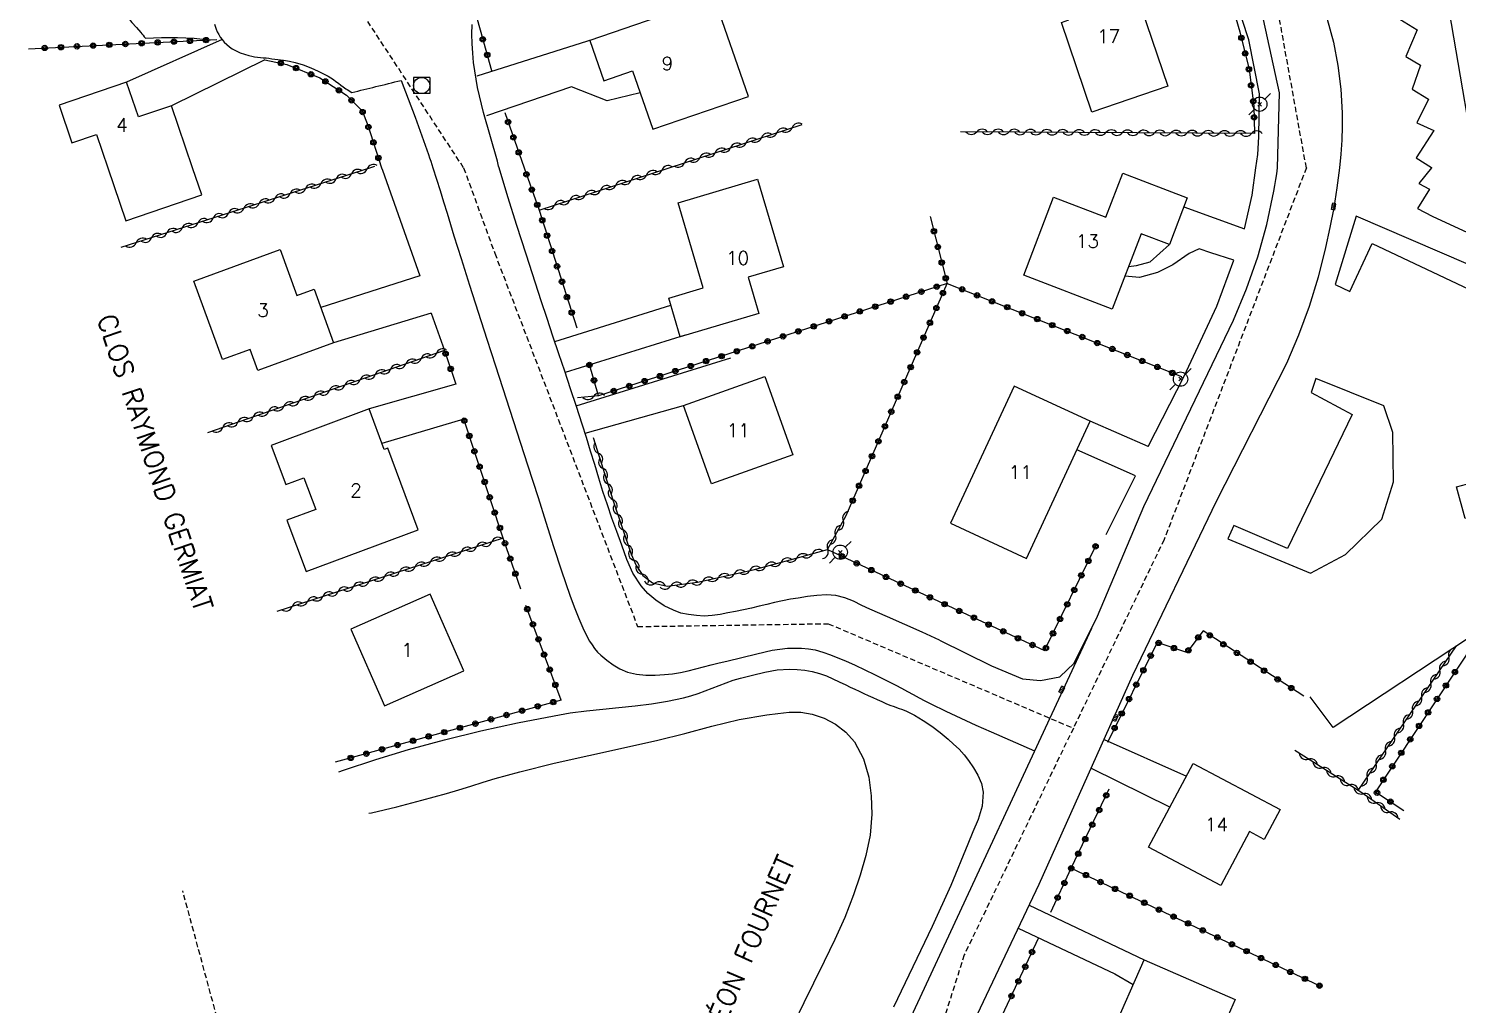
# Model space of a CAD drawing. Header units: millimetres. Extents: x 164000 to 165000, y 151998 to 153000.
# Drawn here: x 164443 to 164575.7, y 152593.3 to 152683.9 of the extents above; entities that cross this region are included whole.
import ezdxf
from ezdxf.enums import TextEntityAlignment as Align

# ---------------------------------------------------------------- set-up
doc = ezdxf.new("R2010")
doc.units = ezdxf.units.MM
doc.linetypes.add('DASHED', pattern=[0.75, 0.5, -0.25])
doc.layers.get('0').update_dxf_attribs({"linetype": 'CONTINUOUS'})
for name, color, linetype in [('W0001', 6, 'DASHED'), ('W0008', 7, 'CONTINUOUS'), ('W0014', 7, 'CONTINUOUS'), ('W0017', 7, 'CONTINUOUS'), ('W0101', 7, 'CONTINUOUS'), ('W0104', 1, 'CONTINUOUS'), ('W0112', 1, 'DASHED'), ('W0211', 2, 'CONTINUOUS'), ('W0214', 2, 'CONTINUOUS'), ('W0310', 3, 'CONTINUOUS'), ('W0323', 7, 'CONTINUOUS'), ('W0330', 7, 'CONTINUOUS'), ('W0401', 7, 'CONTINUOUS'), ('W0420', 7, 'CONTINUOUS'), ('W0473', 7, 'CONTINUOUS'), ('W0989', 7, 'CONTINUOUS'), ('W0991', 7, 'CONTINUOUS')]:
    doc.layers.add(name, color=color, linetype=linetype)
doc.styles.get("Standard").update_dxf_attribs({"font": 'romans.shx', "width": 0.85})

# ---------------------------------------------------------------- blocks, each defined once
blk = doc.blocks.new('T420')
for p, q in [((0.75, 0.75), (-0.75, 0.75)), ((-0.75, 0.75), (-0.75, -0.75)), ((0.75, 0.75), (0.75, -0.75)), ((0.75, -0.75), (-0.75, -0.75))]:
    blk.add_line(p, q)
blk.add_ellipse((0, 0), major_axis=(-0.53, 0.53), ratio=1, start_param=3.926991, end_param=10.210176)
blk = doc.blocks.new('T473')
for p, q in [((-0.166667, 0.166667), (0.166667, -0.166667)), ((-0.166667, -0.166667), (0.166667, 0.166667)), ((0.500001, 0.500001), (1.000002, 1.000002)), ((-1.000002, -1.000002), (-0.500001, -0.500001))]:
    blk.add_line(p, q)
blk.add_ellipse((0, 0), major_axis=(0.471405, 0.471405), ratio=1, start_param=5.4977871438, end_param=11.780972451)
blk = doc.blocks.new('T401')
for p, q in [((-0.3, 0.3), (0, 0.3)), ((-0.3, -0.25), (-0.3, 0.3)), ((-0.3, 0.15), (0, 0.15)), ((-0.3, 0), (0, 0)), ((0, 0.3), (0, -0.25)), ((-0.3, -0.15), (0, -0.15)), ((-0.3, -0.25), (-0.3, -0.3)), ((-0.3, -0.3), (0, -0.3)), ((0, -0.3), (0, -0.25))]:
    blk.add_line(p, q)
blk = doc.blocks.new('t323o')
at = {"color": 0, "linetype": 'Continuous'}
for radius in [0.25, 0.15]:
    blk.add_circle((0, 0), radius, dxfattribs=at)
blk = doc.blocks.new('t310o')
at = {"color": 0, "linetype": 'Continuous'}
for centre, start, end in [((-0.5, 0.38), 216.8699, 323.1304), ((0.5, -0.37), 36.8699, 143.1303)]:
    blk.add_arc(centre, 0.625, start, end, dxfattribs=at)

msp = doc.modelspace()

# ---------------------------------------------------------------- linework, layer by layer
at = {"layer": 'W0001'}
for points in [[(164561.64, 152671), (164557.46, 152694.18), (164542.51, 152739.12), (164534.71, 152752.75)], [(164483.41, 152671), (164473.32, 152686.4)], [(164483.41, 152671), (164486.3, 152663.06), (164499.56, 152628.41), (164517.26, 152628.68), (164540.01, 152618.98)], [(164561.64, 152671), (164548.44, 152636.49), (164540.01, 152618.98)], [(164540.01, 152618.98), (164529.88, 152597.93), (164514.52, 152549.54)]]:
    msp.add_lwpolyline(points, dxfattribs=at)
at = {"layer": 'W0008'}
for points in [[(164559.16, 152677.97), (164557.28, 152686.46), (164552.12, 152701.53), (164546.02, 152719.47), (164540.58, 152735.43), (164538.77, 152740.92)], [(164563.58, 152684.8), (164564.15, 152682.67), (164564.57, 152680.5), (164564.84, 152678.31), (164564.96, 152676.11), (164564.96, 152674.83), (164564.92, 152673.55), (164564.84, 152672.27), (164564.72, 152671)], [(164460.29, 152684.33), (164460.43, 152683.88), (164460.54, 152683.62), (164460.67, 152683.37), (164460.82, 152683.13), (164460.99, 152682.9), (164461.19, 152682.66), (164461.42, 152682.44), (164461.66, 152682.24), (164461.92, 152682.05), (164462.29, 152681.85), (164462.68, 152681.68), (164463.08, 152681.54), (164463.48, 152681.42), (164463.74, 152681.35), (164464.01, 152681.31), (164464.27, 152681.27), (164464.54, 152681.24), (164464.81, 152681.21), (164465.07, 152681.19), (164465.34, 152681.16), (164465.6, 152681.12), (164466.15, 152681.05), (164466.7, 152680.99), (164467.24, 152680.9), (164467.78, 152680.78), (164468.51, 152680.55), (164469.22, 152680.29), (164469.91, 152679.98), (164470.59, 152679.64), (164470.84, 152679.5), (164471.08, 152679.34), (164471.32, 152679.18), (164471.55, 152679.01), (164471.78, 152678.84), (164472.01, 152678.67), (164472.24, 152678.5), (164472.48, 152678.34), (164472.61, 152678.25), (164472.75, 152678.16), (164472.89, 152678.08), (164473.03, 152677.99)], [(164486.7, 152671), (164486.66, 152671.15), (164486.62, 152671.3), (164486.58, 152671.45), (164486.54, 152671.6), (164485.89, 152673.87), (164485.26, 152676.14), (164484.71, 152678.44), (164484.33, 152680.78), (164484.25, 152681.65), (164484.2, 152682.53), (164484.18, 152683.41), (164484.19, 152684.29)], [(164477.6, 152679.11), (164478.27, 152677.4), (164478.91, 152675.69), (164479.54, 152673.97), (164480.14, 152672.24), (164480.25, 152671.93), (164480.35, 152671.62), (164480.45, 152671.31), (164480.56, 152671)], [(164558.96, 152671), (164559.16, 152677.97)], [(164480.56, 152671), (164480.9, 152669.95), (164481.23, 152668.9), (164481.55, 152667.85), (164481.87, 152666.79), (164482.19, 152665.74), (164482.51, 152664.69), (164482.84, 152663.63), (164483.17, 152662.58), (164483.96, 152660.09), (164484.77, 152657.59), (164485.57, 152655.1), (164486.38, 152652.61), (164487.36, 152649.55), (164488.35, 152646.49), (164489.34, 152643.43), (164490.33, 152640.38), (164491.05, 152638.11), (164491.75, 152635.84), (164492.48, 152633.57), (164493.27, 152631.33), (164493.68, 152630.24), (164494.09, 152629.16), (164494.56, 152628.09), (164495.1, 152627.06), (164495.33, 152626.71), (164495.57, 152626.37), (164495.84, 152626.05), (164496.14, 152625.76), (164496.7, 152625.29), (164497.29, 152624.85), (164497.92, 152624.48), (164498.61, 152624.19), (164499.46, 152623.99), (164500.33, 152623.9), (164501.2, 152623.91), (164502.06, 152623.95), (164502.79, 152624.03), (164503.53, 152624.15), (164504.26, 152624.3), (164504.98, 152624.48), (164505.69, 152624.67), (164506.4, 152624.86), (164507.12, 152625.04), (164507.84, 152625.2), (164509.24, 152625.53), (164510.64, 152625.89), (164512.05, 152626.21), (164513.49, 152626.4), (164514.13, 152626.42), (164514.77, 152626.4), (164515.41, 152626.34), (164516.04, 152626.24), (164516.76, 152626.05), (164517.47, 152625.8), (164518.16, 152625.52), (164518.85, 152625.23), (164519.76, 152624.83), (164520.65, 152624.41), (164521.54, 152623.97), (164522.43, 152623.53), (164522.98, 152623.25), (164523.52, 152622.97), (164524.06, 152622.68), (164524.6, 152622.39), (164525.14, 152622.1), (164525.69, 152621.81), (164526.23, 152621.52), (164526.78, 152621.25), (164528.17, 152620.57), (164529.56, 152619.91), (164530.97, 152619.27), (164532.38, 152618.65)], [(164527.58, 152627.14), (164525.98, 152627.88), (164524.37, 152628.61), (164522.75, 152629.33), (164521.13, 152630.03), (164520.37, 152630.38), (164519.6, 152630.76), (164518.81, 152631.09), (164517.97, 152631.3), (164517.09, 152631.37), (164516.2, 152631.31), (164515.33, 152631.19), (164514.47, 152631.06), (164513.74, 152630.95), (164513.01, 152630.8), (164512.28, 152630.64), (164511.56, 152630.47), (164510.84, 152630.29), (164510.12, 152630.12), (164509.39, 152629.96), (164508.66, 152629.82), (164507.94, 152629.68), (164507.22, 152629.53), (164506.48, 152629.43), (164505.74, 152629.39), (164505.02, 152629.43), (164504.29, 152629.52), (164503.57, 152629.67), (164502.88, 152629.92), (164502.04, 152630.35), (164501.24, 152630.87), (164500.52, 152631.48), (164499.88, 152632.18), (164499.12, 152633.36), (164498.55, 152634.64), (164498.09, 152635.96), (164497.62, 152637.25), (164497.17, 152638.47), (164496.75, 152639.71), (164496.34, 152640.95), (164495.96, 152642.2), (164495.58, 152643.45), (164495.2, 152644.7), (164494.81, 152645.95), (164494.41, 152647.19), (164493.88, 152648.83), (164493.34, 152650.47), (164492.79, 152652.11), (164492.25, 152653.74), (164491.7, 152655.38), (164491.16, 152657.02), (164490.62, 152658.66), (164490.09, 152660.3), (164489.22, 152662.97), (164488.35, 152665.63), (164487.5, 152668.31), (164486.7, 152671)], [(164554.89, 152656.84), (164556.1, 152659.75), (164557.13, 152662.72), (164557.97, 152665.74), (164558.63, 152668.82), (164558.72, 152669.36), (164558.81, 152669.91), (164558.89, 152670.45), (164558.96, 152671)], [(164564.72, 152671), (164564.48, 152669.14), (164564.18, 152667.28), (164563.83, 152665.44), (164563.43, 152663.61), (164562.73, 152660.85), (164561.89, 152658.12), (164560.91, 152655.45), (164559.8, 152652.83)], [(164527.58, 152627.14), (164532.4, 152624.77), (164535.3, 152623.57), (164536.97, 152623.42), (164538.75, 152623.75), (164540.1, 152625.02), (164542.26, 152629.39), (164546.56, 152639.56), (164554.89, 152656.84)], [(164559.8, 152652.83), (164553.27, 152640.02), (164545.51, 152623.88), (164536.82, 152604.46), (164530.76, 152591.75)], [(164541.69, 152628.23), (164524.53, 152591.3)], [(164532.38, 152618.65), (164536.41, 152616.88)]]:
    msp.add_lwpolyline(points, dxfattribs=at)
msp.add_lwpolyline([(164473.03, 152677.99, 0.002809), (164475.26, 152678.53, 0.002809), (164477.6, 152679.11)], format="xyb", dxfattribs=at)
at = {"layer": 'W0014'}
for points in [[(164556.96, 152671), (164557.13, 152672.22), (164557.23, 152673.87), (164557.28, 152677.86), (164556.29, 152682.87), (164555.02, 152686.76), (164554.54, 152688.36)], [(164475.87, 152670.78), (164479.35, 152660.96)], [(164555.91, 152665.33), (164556.6, 152668.46), (164556.96, 152671)], [(164546.96, 152645.13), (164550.29, 152651.66), (164553.32, 152658.14), (164554.92, 152662.41)], [(164480.41, 152657.51), (164481.63, 152654.04)], [(164543.07, 152636.97), (164545.77, 152642.41)]]:
    msp.add_lwpolyline(points, dxfattribs=at)
at = {"layer": 'W0017'}
for points in [[(164453.8, 152693.49), (164453.46, 152693.16), (164453.16, 152692.8), (164452.89, 152692.41), (164452.66, 152692), (164452.4, 152691.4), (164452.21, 152690.78), (164452.07, 152690.15), (164451.97, 152689.51), (164451.83, 152688.55), (164451.73, 152687.57), (164451.74, 152686.57), (164451.94, 152685.58), (164452.21, 152685), (164452.6, 152684.49), (164453.03, 152684.03), (164453.43, 152683.57), (164453.54, 152683.43), (164453.65, 152683.3), (164453.76, 152683.16), (164453.88, 152683.04)], [(164460.99, 152682.9), (164452.12, 152678.94)], [(164453.88, 152683.04), (164454.62, 152683.07), (164455.36, 152683.09), (164456.11, 152683.1), (164456.85, 152683.09), (164457.63, 152683.06), (164458.4, 152683.02), (164459.17, 152682.95), (164459.95, 152682.87)], [(164495.49, 152682.94), (164484.64, 152679.5)], [(164464.97, 152681.02), (164456.3, 152676.76)], [(164499.8, 152677.97), (164496.72, 152677.2), (164493.41, 152678.5), (164485.52, 152675.82)], [(164550.27, 152667.38), (164555.91, 152665.33)], [(164554.92, 152662.41), (164552.78, 152663.1), (164551.69, 152663.48), (164550.75, 152663.05), (164549.25, 152661.98), (164547.83, 152661.29), (164546.15, 152660.81), (164544.79, 152660.94)], [(164545.14, 152661.83), (164545.87, 152661.93), (164547.14, 152662.28), (164548.93, 152663.87)], [(164479.35, 152660.96), (164470.14, 152658.03)], [(164491.88, 152654.88), (164502.65, 152658.24)], [(164480.41, 152657.51), (164471.34, 152654.75)], [(164503.96, 152655.45), (164492.83, 152652.01)], [(164493.85, 152648.9), (164508.21, 152653.35)], [(164482.69, 152650.91), (164474.63, 152648.62)], [(164494.68, 152646.36), (164503.83, 152648.92)], [(164483.43, 152647.65), (164475.83, 152645.4)], [(164546.96, 152645.13), (164541.57, 152647.47)], [(164545.77, 152642.41), (164540.34, 152644.82)], [(164542.86, 152617.94), (164550.5, 152614.52)], [(164541.65, 152615.26), (164548.99, 152611.66)], [(164535.91, 152602.56), (164546.58, 152597.49)], [(164534.9, 152600.43), (164543.86, 152596.17), (164545.57, 152595.19)]]:
    msp.add_lwpolyline(points, dxfattribs=at)
at = {"layer": 'W0101'}
for points in [[(164577.41, 152671), (164565.57, 152740.19), (164602.53, 152746.52)], [(164453.22, 152675.72), (164452.12, 152678.94), (164445.86, 152676.81), (164447.04, 152673.32), (164449.32, 152674.09), (164450.37, 152671)], [(164458.25, 152671), (164456.3, 152676.76), (164453.22, 152675.72)], [(164450.37, 152671), (164452.04, 152666.08), (164459.11, 152668.49), (164458.25, 152671)]]:
    msp.add_lwpolyline(points, dxfattribs=at)
for points in [[(164541.74, 152676.17), (164538.9, 152684.49), (164539.58, 152684.72), (164538.44, 152688.06), (164544.81, 152690.23), (164548.79, 152678.57), (164541.74, 152676.17)], [(164509.84, 152677.62), (164506.68, 152686.8), (164495.13, 152682.82), (164496.42, 152679.08), (164499.1, 152680.01), (164500.98, 152674.57), (164509.84, 152677.62)], [(164535.4, 152661.03), (164538.17, 152668.26), (164543.02, 152666.4), (164544.59, 152670.5), (164550.58, 152668.2), (164548.93, 152663.87), (164546.3, 152664.88), (164543.62, 152657.88), (164535.4, 152661.03)], [(164510.7, 152669.93), (164513.1, 152661.81), (164509.82, 152660.84), (164510.81, 152657.47), (164503.52, 152655.32), (164502.46, 152658.91), (164505.64, 152659.85), (164503.31, 152667.75), (164510.7, 152669.93)], [(164469.53, 152659.72), (164471.34, 152654.75), (164464.3, 152652.19), (164463.59, 152654.13), (164461.02, 152653.19), (164458.37, 152660.48), (164466.39, 152663.4), (164467.94, 152659.15), (164469.53, 152659.72)], [(164506.43, 152641.65), (164503.83, 152648.92), (164511.37, 152651.62), (164513.97, 152644.35), (164506.43, 152641.65)], [(164535.65, 152634.73), (164541.57, 152647.47), (164534.53, 152650.74), (164528.6, 152638.01), (164535.65, 152634.73)], [(164465.54, 152645.23), (164466.9, 152641.59), (164468.59, 152642.22), (164469.68, 152639.29), (164467.01, 152638.29), (164468.8, 152633.51), (164479.19, 152637.38), (164476.36, 152644.96), (164476.04, 152644.84), (164474.63, 152648.62), (164465.54, 152645.23)], [(164472.93, 152628.16), (164476.07, 152621.06), (164483.43, 152624.31), (164480.29, 152631.41), (164472.93, 152628.16)], [(164559.2, 152611.43), (164557.73, 152608.65), (164556.36, 152609.38), (164553.71, 152604.37), (164547, 152607.92), (164551.12, 152615.71), (164559.2, 152611.43)], [(164555.04, 152593.78), (164553.73, 152590.81), (164552.09, 152591.53), (164550.39, 152587.68), (164543.59, 152590.67), (164546.58, 152597.49), (164555.04, 152593.78)]]:
    msp.add_lwpolyline(points, close=True, dxfattribs=at)
at = {"layer": 'W0104'}
msp.add_lwpolyline([(164582.64, 152640.11), (164576.37, 152638.43), (164575.58, 152641.37), (164579.28, 152642.37), (164578.25, 152646.2), (164580.99, 152646.93), (164582.75, 152640.4)], dxfattribs=at)
at = {"layer": 'W0112'}
msp.add_lwpolyline([(164460.51, 152592.15), (164457.33, 152603.88)], dxfattribs=at)
at = {"layer": 'W0211'}
msp.add_lwpolyline([(164474.62, 152611.08), (164474.86, 152611.13), (164477.2, 152611.69), (164479.53, 152612.29), (164480.67, 152612.6), (164481.81, 152612.93), (164482.95, 152613.27), (164484.08, 152613.61), (164485.21, 152613.96), (164486.35, 152614.3), (164487.49, 152614.62), (164488.63, 152614.93), (164491.82, 152615.72), (164495.03, 152616.45), (164498.24, 152617.16), (164501.44, 152617.88), (164503.95, 152618.5), (164506.46, 152619.17), (164509, 152619.78), (164511.56, 152620.21), (164512.59, 152620.35), (164513.64, 152620.47), (164514.72, 152620.48), (164515.78, 152620.29), (164516.89, 152619.9), (164517.94, 152619.34), (164518.9, 152618.61), (164519.69, 152617.7), (164520.53, 152616.13), (164521.01, 152614.43), (164521.23, 152612.7), (164521.29, 152610.99), (164521.15, 152609.06), (164520.76, 152607.17), (164520.21, 152605.33), (164519.61, 152603.52), (164518.81, 152601.41), (164517.87, 152599.35), (164516.87, 152597.33), (164515.88, 152595.31), (164514.99, 152593.47), (164514.08, 152591.64)], dxfattribs=at)
at = {"layer": 'W0214'}
msp.add_lwpolyline([(164471.83, 152614.94), (164472.25, 152615.09), (164475.25, 152616.08), (164478.29, 152616.99), (164481.64, 152617.91), (164485.01, 152618.73), (164488.4, 152619.47), (164491.81, 152620.14), (164493.3, 152620.39), (164494.81, 152620.58), (164496.32, 152620.74), (164497.82, 152620.89), (164499.33, 152621.05), (164500.84, 152621.24), (164502.34, 152621.48), (164503.83, 152621.79), (164504.51, 152621.98), (164505.17, 152622.2), (164505.83, 152622.44), (164506.48, 152622.69), (164507.13, 152622.95), (164507.78, 152623.2), (164508.44, 152623.43), (164509.12, 152623.62), (164510.23, 152623.91), (164511.36, 152624.18), (164512.51, 152624.38), (164513.67, 152624.46), (164514.38, 152624.44), (164515.08, 152624.36), (164515.78, 152624.23), (164516.46, 152624.06), (164517.09, 152623.84), (164517.69, 152623.57), (164518.28, 152623.27), (164518.88, 152622.99), (164519.3, 152622.8), (164519.72, 152622.6), (164520.13, 152622.41), (164520.55, 152622.21), (164520.97, 152622.01), (164521.39, 152621.82), (164521.81, 152621.63), (164522.23, 152621.44), (164522.61, 152621.28), (164522.99, 152621.13), (164523.37, 152620.99), (164523.76, 152620.85), (164524.14, 152620.71), (164524.52, 152620.55), (164524.89, 152620.38), (164525.26, 152620.19), (164526.08, 152619.7), (164526.88, 152619.16), (164527.64, 152618.57), (164528.38, 152617.96), (164528.9, 152617.5), (164529.4, 152617.03), (164529.87, 152616.52), (164530.29, 152615.97), (164530.73, 152615.31), (164531.15, 152614.61), (164531.48, 152613.85), (164531.64, 152613.03), (164531.55, 152611.74), (164531.18, 152610.51), (164530.68, 152609.35), (164530.21, 152608.22), (164528.65, 152604.36), (164526.91, 152600.58), (164525.1, 152596.83), (164523.32, 152593.07)], dxfattribs=at)
at = {"layer": 'W0310'}
for points in [[(164502.49, 152671), (164514.84, 152675.02)], [(164556.82, 152674.18), (164529.54, 152674.35)], [(164474.77, 152671), (164451.58, 152663.59)], [(164475.15, 152671.12), (164474.77, 152671)], [(164490.41, 152667.06), (164502.49, 152671)], [(164481.63, 152654.04), (164459.63, 152646.4)], [(164495.93, 152649.82), (164493.99, 152649.63)], [(164495.45, 152645.95), (164497.25, 152640.19), (164498.95, 152635.12), (164499.43, 152634.09), (164500.04, 152633.16), (164500.94, 152632.47), (164502.29, 152632.15), (164505.13, 152632.52), (164510.28, 152633.69), (164513.73, 152634.62), (164517.18, 152635.55), (164518.93, 152638.73)], [(164487.09, 152636.62), (164466.06, 152629.82)], [(164566.45, 152613.19), (164575.58, 152626.62)], [(164570.31, 152610.51), (164566.71, 152613.03), (164560.56, 152616.91)]]:
    msp.add_lwpolyline(points, dxfattribs=at)
at = {"layer": 'W0323'}
for points in [[(164486.91, 152693.35), (164485.45, 152691.18), (164484.71, 152688.42), (164484.6, 152685), (164484.94, 152683.8), (164486.01, 152680.04)], [(164554.13, 152688.21), (164555.48, 152683.63), (164556.32, 152680.13), (164556.77, 152676.72), (164556.82, 152674.18)], [(164443.02, 152682.05), (164460.51, 152682.9)], [(164464.97, 152681.02), (164467.01, 152680.59), (164470.06, 152679.35), (164472.53, 152677.73), (164473.99, 152676.27), (164474.52, 152674.94), (164475.8, 152671)], [(164487.23, 152676.14), (164489.03, 152671)], [(164475.8, 152671), (164475.87, 152670.78)], [(164489.03, 152671), (164490.41, 152667.06), (164493.91, 152656.13)], [(164526.72, 152666.47), (164528.29, 152660.27), (164495.93, 152649.82)], [(164518.93, 152638.73), (164528.29, 152660.27)], [(164528.29, 152660.27), (164550.05, 152651.62)], [(164481.63, 152654.04), (164482.69, 152650.91)], [(164495.93, 152649.82), (164495.05, 152652.82)], [(164488.71, 152631.89), (164487.12, 152636.53), (164483.43, 152647.65)], [(164517.18, 152635.55), (164537.34, 152626.18), (164542.19, 152636.1)], [(164492.45, 152621.59), (164489.19, 152630.37)], [(164561.4, 152621.95), (164552.05, 152628), (164550.55, 152626.01), (164547.8, 152626.93), (164543.17, 152617.65)], [(164577.86, 152626.78), (164577.36, 152627.11), (164568.06, 152613.08), (164570.7, 152611.34)], [(164492.45, 152621.59), (164471.49, 152615.82)], [(164537.91, 152601.89), (164539.82, 152605.99), (164543.35, 152613.36)], [(164539.82, 152605.99), (164562.9, 152595.05)], [(164576.16, 152588.78), (164564.5, 152571.57), (164531.25, 152587.69), (164536.82, 152599.55)]]:
    msp.add_lwpolyline(points, dxfattribs=at)
at = {"layer": 'W0330'}
for points in [[(164570.32, 152684.78), (164571.92, 152683.79), (164570.88, 152681.32), (164572.23, 152680.53), (164571.46, 152678.3), (164572.99, 152677.38), (164571.9, 152675.17), (164573.47, 152674.46), (164571.85, 152671.92), (164573.27, 152671.03), (164573.25, 152671)], [(164573.25, 152671), (164572.07, 152669.55), (164573.07, 152669.02), (164571.95, 152667.21), (164573.32, 152666.5), (164578.6, 152664.05)], [(164579.13, 152660.98), (164566.28, 152666.5), (164564.32, 152660.17), (164565.69, 152659.51), (164567.75, 152663.96), (164576.73, 152659.74), (164578.56, 152646.19)], [(164568.82, 152648.89), (164562.52, 152651.43), (164562.09, 152650.13), (164565.9, 152648.1), (164559.9, 152635.65), (164554.92, 152637.78), (164554.36, 152636.56), (164562.03, 152633.38)], [(164562.03, 152633.38), (164565.29, 152635.11), (164568.64, 152638.39), (164569.74, 152641.85), (164569.68, 152646.42), (164568.82, 152648.89)], [(164576.78, 152627.41), (164564.14, 152619.05), (164562.01, 152621.9)]]:
    msp.add_lwpolyline(points, dxfattribs=at)

# ---------------------------------------------------------------- block references
at = {"layer": 'W0310'}
for p, rotation in [((164511.05, 152673.79), 18.0381127761565), ((164512.48, 152674.25), 18.0381127761565), ((164513.9, 152674.72), 18.0381127761565), ((164531.04, 152674.34), 179.6305446808648), ((164532.54, 152674.34), 179.6305446808648), ((164534.04, 152674.33), 179.6305446808648), ((164535.54, 152674.32), 179.6305446808648), ((164537.04, 152674.31), 179.6305446808648), ((164538.54, 152674.3), 179.6305446808648), ((164540.04, 152674.29), 179.6305446808648), ((164541.54, 152674.28), 179.6305446808648), ((164543.04, 152674.27), 179.6305446808648), ((164544.54, 152674.26), 179.6305446808648), ((164546.04, 152674.25), 179.6305446808648), ((164547.54, 152674.24), 179.6305446808648), ((164549.04, 152674.23), 179.6305446808648), ((164550.54, 152674.22), 179.6305446808648), ((164552.04, 152674.21), 179.6305446808648), ((164553.54, 152674.2), 179.6305446808648), ((164555.04, 152674.19), 179.6305446808648), ((164556.54, 152674.18), 179.6305446808648), ((164506.77, 152672.39), 18.0381127761565), ((164508.2, 152672.86), 18.0381127761565), ((164509.63, 152673.32), 18.0381127761565), ((164474.44, 152670.9), 197.7186141831811), ((164501.82, 152670.78), 18.03811277616339), ((164503.92, 152671.46), 18.0381127761565), ((164505.35, 152671.93), 18.0381127761565), ((164470.15, 152669.53), 197.7186141831811), ((164471.58, 152669.98), 197.7186141831811), ((164473.01, 152670.44), 197.7186141831811), ((164498.97, 152669.85), 18.03811277616339), ((164500.39, 152670.32), 18.03811277616339), ((164465.87, 152668.16), 197.7186141831811), ((164467.3, 152668.61), 197.7186141831811), ((164468.72, 152669.07), 197.7186141831811), ((164494.69, 152668.46), 18.03811277616339), ((164496.11, 152668.92), 18.03811277616339), ((164497.54, 152669.39), 18.03811277616339), ((164461.58, 152666.79), 197.7186141831811), ((164463.01, 152667.24), 197.7186141831811), ((164464.44, 152667.7), 197.7186141831811), ((164491.84, 152667.53), 18.03811277616339), ((164493.26, 152667.99), 18.03811277616339), ((164458.72, 152665.87), 197.7186141831811), ((164460.15, 152666.33), 197.7186141831811), ((164454.44, 152664.5), 197.7186141831811), ((164455.86, 152664.96), 197.7186141831811), ((164457.29, 152665.42), 197.7186141831811), ((164453.01, 152664.05), 197.7186141831811), ((164480.88, 152653.78), 199.1401469793449), ((164476.63, 152652.3), 199.1401469793449), ((164478.05, 152652.8), 199.1401469793449), ((164479.47, 152653.29), 199.1401469793449), ((164473.8, 152651.32), 199.1401469793449), ((164475.21, 152651.81), 199.1401469793449), ((164469.55, 152649.85), 199.1401469793449), ((164470.96, 152650.34), 199.1401469793449), ((164472.38, 152650.83), 199.1401469793449), ((164495.48, 152649.78), 185.4773823811475), ((164465.29, 152648.37), 199.1401469793449), ((164466.71, 152648.86), 199.1401469793449), ((164468.13, 152649.35), 199.1401469793449), ((164461.04, 152646.89), 199.1401469793449), ((164462.46, 152647.39), 199.1401469793449), ((164463.88, 152647.88), 199.1401469793449), ((164495.9, 152644.52), 287.3991091450508), ((164496.35, 152643.08), 287.3991091450508), ((164496.8, 152641.65), 287.3991091450508), ((164497.24, 152640.22), 287.3991091450508), ((164497.72, 152638.8), 288.5248942821371), ((164498.2, 152637.38), 288.5248942821371), ((164518.65, 152638.23), 61.18921040037091), ((164486.04, 152636.28), 197.925221751886), ((164498.67, 152635.95), 288.5248942821371), ((164517.93, 152636.92), 61.18921040037091), ((164483.18, 152635.36), 197.925221751886), ((164484.61, 152635.82), 197.925221751886), ((164499.21, 152634.56), 294.7751546167448), ((164515.79, 152635.17), 15.06849530953199), ((164517.21, 152635.6), 61.18921040037091), ((164478.9, 152633.98), 197.925221751886), ((164480.33, 152634.44), 197.925221751886), ((164481.76, 152634.9), 197.925221751886), ((164499.97, 152633.27), 303.3106197419066), ((164511.44, 152634), 15.06849113866887), ((164512.89, 152634.39), 15.06849113866887), ((164514.34, 152634.78), 15.06849530953199), ((164474.62, 152632.59), 197.925221751886), ((164476.05, 152633.05), 197.925221751886), ((164477.47, 152633.52), 197.925221751886), ((164501.17, 152632.42), 346.7595036872975), ((164505.61, 152632.63), 12.77872762051133), ((164507.07, 152632.96), 12.77872762051133), ((164508.53, 152633.29), 12.77872762051133), ((164509.99, 152633.63), 12.77872762051133), ((164470.34, 152631.21), 197.925221751886), ((164471.77, 152631.67), 197.925221751886), ((164473.19, 152632.13), 197.925221751886), ((164502.64, 152632.2), 7.454298629415534), ((164504.13, 152632.39), 7.454298629415534), ((164467.48, 152630.28), 197.925221751886), ((164468.91, 152630.75), 197.925221751886), ((164574.88, 152625.6), 55.77332947062428), ((164574.04, 152624.36), 55.77332947062428), ((164573.19, 152623.12), 55.77332947062428), ((164572.35, 152621.88), 55.77332947062428), ((164571.51, 152620.64), 55.77332947062428), ((164570.66, 152619.39), 55.77332947062428), ((164569.82, 152618.15), 55.77332947062428), ((164568.98, 152616.91), 55.77332947062428), ((164561.83, 152616.11), 147.6976442591817), ((164563.1, 152615.31), 147.6976442591817), ((164568.13, 152615.67), 55.77332947062428), ((164564.36, 152614.51), 147.6976442591817), ((164565.63, 152613.71), 147.6976442591817), ((164567.29, 152614.43), 55.77332947062428), ((164566.89, 152612.9), 145.0339694348137), ((164568.12, 152612.04), 145.0339694348137), ((164569.35, 152611.18), 145.0339694348137)]:
    msp.add_blockref('t310o', p, dxfattribs=dict(at, rotation=rotation))
at = {"layer": 'W0323'}
for p, rotation in [((164485.19, 152682.92), 285.7320125263719), ((164555.61, 152683.06), 283.4486153870054), ((164444.52, 152682.12), 2.798490611707089), ((164446.02, 152682.19), 2.798490611707089), ((164447.52, 152682.27), 2.798490611707089), ((164449.02, 152682.34), 2.798490611707089), ((164450.51, 152682.41), 2.798490611707089), ((164452.01, 152682.49), 2.798490611707089), ((164453.51, 152682.56), 2.798490611707089), ((164455.01, 152682.63), 2.798490611707089), ((164456.51, 152682.71), 2.798490611707089), ((164458, 152682.78), 2.798490611707089), ((164459.5, 152682.85), 2.798490611707089), ((164555.96, 152681.61), 283.4486153870054), ((164466.44, 152680.71), 348.2614106349655), ((164485.6, 152681.48), 285.7320125263719), ((164467.86, 152680.25), 337.7703824066176), ((164469.24, 152679.68), 337.7703824066176), ((164470.58, 152679.01), 326.7385837776769), ((164556.31, 152680.15), 283.4486153870054), ((164471.83, 152678.19), 326.7385837776769), ((164556.51, 152678.66), 277.6506479959314), ((164473, 152677.26), 314.9999999994286), ((164556.71, 152677.17), 277.6506479959314), ((164474.03, 152676.17), 291.8013945928926), ((164487.54, 152675.25), 289.3348067621903), ((164556.79, 152675.68), 271.1457470657717), ((164474.57, 152674.78), 287.9959087421863), ((164488.03, 152673.83), 289.3348067621903), ((164475.04, 152673.35), 287.9959087421863), ((164488.53, 152672.42), 289.3348067621903), ((164475.5, 152671.92), 287.9959087421863), ((164489.24, 152670.39), 289.3348067623774), ((164489.74, 152668.97), 289.3348067623774), ((164490.24, 152667.56), 289.3348067623774), ((164490.71, 152666.13), 287.7648540855769), ((164491.16, 152664.71), 287.7648540855769), ((164527.07, 152665.11), 284.2384874466219), ((164491.62, 152663.28), 287.7648540855769), ((164527.43, 152663.65), 284.2384874466219), ((164492.08, 152661.85), 287.7648540855769), ((164527.8, 152662.2), 284.2384874466219), ((164492.54, 152660.42), 287.7648540855769), ((164528.17, 152660.75), 284.2384874466219), ((164525.9, 152659.5), 197.897904017352), ((164527.33, 152659.96), 197.897904017352), ((164527.9, 152659.37), 66.504013426756), ((164529.69, 152659.72), 338.3191626338889), ((164531.08, 152659.16), 338.3191626338889), ((164493, 152658.99), 287.7648540855769), ((164521.62, 152658.12), 197.897904017352), ((164523.05, 152658.58), 197.897904017352), ((164524.48, 152659.04), 197.897904017352), ((164527.3, 152657.99), 66.504013426756), ((164532.47, 152658.61), 338.3191626338889), ((164533.87, 152658.06), 338.3191626338889), ((164493.45, 152657.56), 287.7648540855769), ((164517.34, 152656.74), 197.897904017352), ((164518.77, 152657.2), 197.897904017352), ((164520.19, 152657.66), 197.897904017352), ((164526.7, 152656.61), 66.504013426756), ((164535.26, 152657.5), 338.3191626338889), ((164536.66, 152656.95), 338.3191626338889), ((164538.05, 152656.39), 338.3191626338889), ((164513.06, 152655.35), 197.897904017352), ((164514.48, 152655.81), 197.897904017352), ((164515.91, 152656.27), 197.897904017352), ((164526.1, 152655.24), 66.504013426756), ((164539.44, 152655.84), 338.3191626338889), ((164540.84, 152655.29), 338.3191626338889), ((164481.73, 152653.75), 288.7257964698989), ((164508.77, 152653.97), 197.897904017352), ((164510.2, 152654.43), 197.897904017352), ((164511.63, 152654.89), 197.897904017352), ((164525.51, 152653.86), 66.504013426756), ((164542.23, 152654.73), 338.3191626338889), ((164543.63, 152654.18), 338.3191626338889), ((164495.09, 152652.7), 106.2796906580763), ((164504.49, 152652.59), 197.897904017352), ((164505.92, 152653.05), 197.897904017352), ((164507.35, 152653.51), 197.897904017352), ((164524.91, 152652.49), 66.504013426756), ((164545.02, 152653.62), 338.3191626338889), ((164546.41, 152653.07), 338.3191626338889), ((164547.81, 152652.51), 338.3191626338889), ((164482.21, 152652.33), 288.7257964698989), ((164495.51, 152651.26), 106.2796906580763), ((164500.21, 152651.2), 197.897904017352), ((164501.64, 152651.66), 197.897904017352), ((164503.06, 152652.13), 197.897904017352), ((164524.31, 152651.11), 66.504013426756), ((164549.2, 152651.96), 338.3191626338889), ((164497.35, 152650.28), 197.897904017352), ((164498.78, 152650.74), 197.897904017352), ((164523.71, 152649.74), 66.504013426756), ((164483.47, 152647.53), 108.3528623595435), ((164523.11, 152648.36), 66.504013426756), ((164483.94, 152646.11), 108.3528623595435), ((164522.52, 152646.99), 66.504013426756), ((164484.41, 152644.68), 108.3528623595435), ((164521.92, 152645.61), 66.504013426756), ((164484.89, 152643.26), 108.3528623595435), ((164521.32, 152644.23), 66.504013426756), ((164485.36, 152641.84), 108.3528623595435), ((164520.72, 152642.86), 66.504013426756), ((164520.12, 152641.48), 66.504013426756), ((164485.83, 152640.41), 108.3528623595435), ((164519.53, 152640.11), 66.504013426756), ((164486.3, 152638.99), 108.3528623595435), ((164486.78, 152637.57), 108.3528623595435), ((164487.25, 152636.14), 108.9246441000437), ((164542.07, 152635.86), 63.92727252387884), ((164487.74, 152634.72), 108.9246441000437), ((164518.54, 152634.92), 335.0863709732253), ((164519.9, 152634.28), 335.0863709732253), ((164541.41, 152634.51), 63.92727252387884), ((164488.22, 152633.31), 108.9246441000437), ((164521.26, 152633.65), 335.0863709732253), ((164522.62, 152633.02), 335.0863709732253), ((164540.75, 152633.16), 63.92727252387884), ((164523.98, 152632.39), 335.0863709732253), ((164525.34, 152631.76), 335.0863709732253), ((164540.09, 152631.81), 63.92727252387884), ((164489.32, 152630.03), 110.3851283310945), ((164526.7, 152631.12), 335.0863709732253), ((164528.06, 152630.49), 335.0863709732253), ((164529.42, 152629.86), 335.0863709732253), ((164539.44, 152630.47), 63.92727252387884), ((164489.84, 152628.62), 110.3851283310945), ((164530.78, 152629.23), 335.0863709732253), ((164532.14, 152628.6), 335.0863709732253), ((164538.78, 152629.12), 63.92727252387884), ((164490.36, 152627.22), 110.3851283310945), ((164533.5, 152627.97), 335.0863709732253), ((164534.86, 152627.33), 335.0863709732253), ((164538.12, 152627.77), 63.92727252387884), ((164551.6, 152627.4), 232.8957775835231), ((164552.68, 152627.59), 147.1076693178153), ((164536.22, 152626.7), 335.0863709732253), ((164537.46, 152626.42), 63.92727252387884), ((164547.93, 152626.89), 161.5650386541315), ((164549.35, 152626.41), 161.5650386541315), ((164550.69, 152626.21), 232.8957775835231), ((164553.94, 152626.77), 147.1076693178153), ((164555.2, 152625.96), 147.1076693178153), ((164490.88, 152625.81), 110.3851283310945), ((164547.19, 152625.71), 243.4977685501956), ((164556.46, 152625.14), 147.1076693178153), ((164491.41, 152624.41), 110.3851283310945), ((164546.52, 152624.36), 243.4977685501956), ((164557.72, 152624.33), 147.1076693178153), ((164558.98, 152623.51), 147.1076693178153), ((164575.43, 152624.19), 236.4538922793614), ((164491.93, 152623), 110.3851283310945), ((164545.85, 152623.02), 243.4977685501956), ((164560.24, 152622.7), 147.1076693178153), ((164574.6, 152622.94), 236.4538922793614), ((164488.84, 152620.6), 195.4018279868866), ((164490.29, 152621), 195.4018279868866), ((164491.73, 152621.4), 195.4018279868866), ((164545.18, 152621.68), 243.4977685501956), ((164573.77, 152621.69), 236.4538922793614), ((164484.5, 152619.4), 195.4018279868866), ((164485.95, 152619.8), 195.4018279868866), ((164487.39, 152620.2), 195.4018279868866), ((164544.51, 152620.34), 243.4977685501956), ((164572.94, 152620.44), 236.4538922793614), ((164480.16, 152618.21), 195.4018279868866), ((164481.61, 152618.61), 195.4018279868866), ((164483.06, 152619.01), 195.4018279868866), ((164543.84, 152618.99), 243.4977685501956), ((164571.28, 152617.94), 236.4538922793614), ((164572.11, 152619.19), 236.4538922793614), ((164474.38, 152616.61), 195.4018279868866), ((164475.83, 152617.01), 195.4018279868866), ((164477.27, 152617.41), 195.4018279868866), ((164478.72, 152617.81), 195.4018279868866), ((164570.45, 152616.69), 236.4538922793614), ((164472.93, 152616.22), 195.4018279868866), ((164569.62, 152615.44), 236.4538922793614), ((164568.8, 152614.19), 236.4538922793614), ((164543.06, 152612.74), 64.39112359744188), ((164568.2, 152612.99), 326.6923172533714), ((164542.41, 152611.38), 64.39112359744188), ((164569.45, 152612.16), 326.6923172533714), ((164541.76, 152610.03), 64.39112359744188), ((164541.11, 152608.68), 64.39112359744188), ((164540.46, 152607.32), 64.39112359744188), ((164539.81, 152605.97), 65.0220811647148), ((164541.18, 152605.34), 334.6526765729958), ((164542.53, 152604.7), 334.6526765729958), ((164539.18, 152604.61), 65.0220811647148), ((164543.89, 152604.06), 334.6526765729958), ((164545.24, 152603.42), 334.6526765729958), ((164538.55, 152603.25), 65.0220811647148), ((164546.6, 152602.77), 334.6526765729958), ((164547.95, 152602.13), 334.6526765729958), ((164549.31, 152601.49), 334.6526765729958), ((164550.66, 152600.85), 334.6526765729958), ((164552.02, 152600.21), 334.6526765729958), ((164553.38, 152599.56), 334.6526765729958), ((164536.18, 152598.2), 64.8757327543816), ((164554.73, 152598.92), 334.6526765729958), ((164556.09, 152598.28), 334.6526765729958), ((164535.55, 152596.84), 64.8757327543816), ((164557.44, 152597.64), 334.6526765729958), ((164558.8, 152597), 334.6526765729958), ((164534.91, 152595.48), 64.8757327543816), ((164560.15, 152596.35), 334.6526765729958), ((164561.51, 152595.71), 334.6526765729958), ((164534.27, 152594.12), 64.8757327543816), ((164562.86, 152595.07), 334.6526765729958)]:
    msp.add_blockref('t323o', p, dxfattribs=dict(at, rotation=rotation))
at = {"layer": 'W0401'}
for p, rotation in [((164564.02, 152667.42), 170.086890656119), ((164538.8, 152622.61), 155.080323011819), ((164543.76, 152619.99), 155.8845914469663)]:
    msp.add_blockref('T401', p, dxfattribs=dict(at, rotation=rotation))
at = {"layer": 'W0420'}
msp.add_blockref('T420', (164479.51, 152678.63), dxfattribs=at)
at = {"layer": 'W0473'}
for p in [(164557.31, 152676.9), (164549.96, 152651.38), (164518.37, 152635.31)]:
    msp.add_blockref('T473', p, dxfattribs=at)

# ---------------------------------------------------------------- texts
at = {"layer": 'W0989'}
for s, rotation, p in [('CLOS RAYMOND GERMIAT  ', 288.4356, (164449.37, 152657.03)), ('AVENUE LÉON FOURNET  ', 66.6387, (164503.25, 152581.22))]:
    msp.add_text(s, height=1.75, rotation=rotation, dxfattribs=at).set_placement(p)
at = {"layer": 'W0991'}
for s, p in [('17', (164543.28, 152683.2)), ('9', (164502.33, 152680.68)), ('4', (164451.69, 152674.97)), ('13', (164541.32, 152664.19)), ('10', (164508.84, 152662.62)), ('3', (164464.79, 152657.79)), ('11', (164508.9, 152646.63)), ('11', (164535.09, 152642.74)), ('2', (164473.42, 152641.06)), ('1', (164478.18, 152626.24)), ('14', (164553.3, 152610.04))]:
    msp.add_text(s, height=1.25, dxfattribs=at).set_placement(p, align=Align.MIDDLE_CENTER)

doc.saveas('drawing.dxf')
